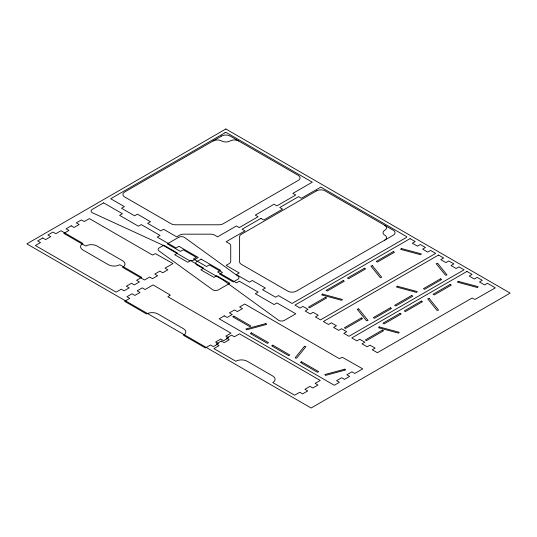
<?xml version="1.0" encoding="UTF-8"?>
<svg xmlns="http://www.w3.org/2000/svg" width="537" height="537" viewBox="0 0 537 537"><rect width="100%" height="100%" fill="white"/><g stroke="black" fill="none" stroke-linecap="round" stroke-linejoin="round"><path stroke-width="0.81" d="M213.061 140.969A6.028 3.484 0 0 1 221.593 140.969A6.028 3.484 0 0 0 230.118 140.969A6.028 3.484 0 0 1 238.65 140.969M384.774 240.106A6.028 3.484 0 0 0 384.774 235.179A6.028 3.484 0 0 1 384.774 230.259A6.028 3.484 0 0 0 384.774 225.332M169.967 295.323L167.859 296.733L230.97 333.168L225.855 336.122L228.702 337.766L223.58 340.72L220.741 339.075L215.619 342.035L218.465 343.673L213.35 346.627L210.504 344.989L205.389 347.942L183.493 335.303A8.042 4.645 0 0 0 183.493 328.738L157.912 313.964A8.042 4.645 0 0 0 146.541 313.964L124.644 301.324L129.766 298.371L126.92 296.733L132.042 293.779L134.881 295.417L139.996 292.464L137.157 290.826L142.271 287.866L145.118 289.51L153.079 284.912L169.967 294.86A1.504 0.866 0 0 1 169.967 295.323M322.348 294.081L321.67 294.927L341.707 300.317L342.391 299.478L322.348 294.081M304.452 346.271L295.108 357.843L296.565 358.233L305.909 346.667L304.452 346.271M401.3 248.503L400.615 249.343L420.659 254.739L421.337 253.9L401.3 248.503M397.226 286.201L396.541 287.04L416.584 292.437L417.262 291.598L397.226 286.201M379.203 326.912L378.525 327.751L398.568 333.148L399.246 332.309L379.203 326.912M458.155 281.328L457.477 282.173L477.521 287.563L478.198 286.724L458.155 281.328M225.855 128.987L26.85 243.879L311.145 408.013L510.15 293.121L225.855 128.987M42.772 237.972L37.65 240.925L40.497 242.57L35.382 245.523L116.12 292.135L121.234 289.181L124.081 290.826L129.195 287.866L126.356 286.228L131.471 283.274L134.31 284.912L139.432 281.959L136.586 280.321L141.708 277.361L119.811 264.728A8.042 4.645 0 0 1 108.44 264.728L82.859 249.953A8.042 4.645 0 0 1 82.859 243.389L60.963 230.749L55.848 233.702L53.002 232.065L47.887 235.018L50.733 236.656L45.611 239.609L42.772 237.972M103.607 202.845L92.236 209.41A4.021 2.323 0 0 0 92.236 212.692L161.711 244.617A4.021 2.323 0 0 1 162.053 244.791L188.326 259.962A4.021 2.323 0 0 0 194.018 259.962L198.281 257.505L178.888 246.308L176.049 247.953L157.227 237.085L160.073 235.441L141.251 224.58L138.405 226.218L119.59 215.35L122.429 213.713L103.607 202.845M225.003 132.76L110.716 198.744L124.362 206.624L121.523 208.262L134.599 215.814L137.438 214.169L150.521 221.721L147.675 223.365L160.751 230.91L163.597 229.272L176.673 236.824L179.499 235.193A6.028 3.484 0 0 1 183.761 234.172L210.524 234.172A6.028 3.484 0 0 1 214.787 235.193L217.619 236.83L236.441 225.963L239.274 227.601L258.096 216.733L255.263 215.095L274.085 204.228L276.917 205.866L295.733 194.998L292.9 193.367L312.292 182.171L226.708 132.76A1.208 0.698 0 0 0 225.003 132.76M221.593 136.042L124.644 192.011A6.028 3.484 0 0 0 124.644 196.938L171.108 223.761A6.028 3.484 0 0 0 175.371 224.781L218.908 224.781A6.028 3.484 0 0 0 223.177 223.761L298.35 180.358A6.028 3.484 0 0 0 298.35 175.438L230.118 136.042A6.028 3.484 0 0 0 221.593 136.042M71.199 225.822L66.085 228.782L68.924 230.42L63.809 233.373L85.698 246.013A8.042 4.645 0 0 1 97.069 246.013L122.658 260.787A8.042 4.645 0 0 1 122.658 267.352L144.547 279.992L149.662 277.038L152.508 278.676L157.623 275.723L154.784 274.078L159.898 271.125L162.745 272.769L167.859 269.816L165.02 268.171L172.974 263.573L155.757 253.826A1.504 0.866 0 0 0 154.951 253.826L152.508 255.041L89.397 218.606L84.275 221.559L81.436 219.915L76.314 222.868L79.161 224.513L74.046 227.466L71.199 225.822M163.879 245.194L159.308 247.832A4.021 2.323 0 0 0 159.006 250.92L212.78 289.839A4.021 2.323 0 0 0 218.465 289.839L229.836 283.274L216.76 275.723L213.914 277.361L200.838 269.816L203.684 268.171L190.601 260.62L187.762 262.264L174.686 254.713L177.525 253.068L163.879 245.194M178.66 237.314L167.289 243.879L180.372 251.43L183.211 249.786L196.287 257.337L193.448 258.982L206.523 266.533L209.37 264.889L222.446 272.44L219.599 274.078L233.246 281.959L237.817 279.321A4.021 2.323 0 0 0 238.119 276.233L184.352 237.314A4.021 2.323 0 0 0 178.66 237.314M260.935 218.371L242.12 229.239L244.953 230.876L226.131 241.737L228.963 243.375A6.028 3.484 0 0 1 230.729 245.839L230.729 261.291A6.028 3.484 0 0 1 228.963 263.754L226.137 265.379L239.22 272.93L236.374 274.575L249.45 282.126L252.296 280.482L265.372 288.033L262.533 289.671L275.609 297.223L278.448 295.585L292.094 303.459L406.381 237.482A1.208 0.698 0 0 0 406.381 236.495L320.797 187.084L301.411 198.274L298.579 196.643L279.757 207.51L282.59 209.141L263.768 220.009L260.935 218.371M316.548 190.863L241.368 234.266A6.028 3.484 0 0 0 239.603 236.73L239.603 261.861A6.028 3.484 0 0 0 241.368 264.325L287.832 291.148A6.028 3.484 0 0 0 296.364 291.148L393.306 235.179A6.028 3.484 0 0 0 393.306 230.259L325.073 190.863A6.028 3.484 0 0 0 316.548 190.863M201.12 259.143L196.857 261.606A4.021 2.323 0 0 0 196.857 264.889L223.137 280.059A4.021 2.323 0 0 1 223.439 280.254L278.737 320.367A4.021 2.323 0 0 0 284.422 320.367L295.793 313.803L276.971 302.935L274.132 304.58L255.31 293.712L258.149 292.068L239.334 281.207L236.488 282.845L217.666 271.977L220.512 270.339L201.12 259.143M224.271 315.843L219.156 318.797L334.296 385.271L339.411 382.317L336.571 380.679L341.686 377.719L344.532 379.364L349.647 376.41L346.808 374.766L351.923 371.812L354.762 373.457L362.723 368.859L342.66 357.467A1.504 0.866 0 0 0 341.854 357.467L339.411 358.682L244.744 304.023L239.623 306.976L242.469 308.621L237.354 311.574L234.508 309.936L229.393 312.89L232.232 314.528L227.117 317.481L224.271 315.843M233.85 316.118L232.716 316.776L249.772 326.624L250.907 325.966L233.85 316.118M221.304 341.049L216.189 344.002L219.036 345.647L213.914 348.6L235.803 361.24A8.042 4.645 0 0 1 247.181 361.24L272.762 376.007A8.042 4.645 0 0 1 272.762 382.572L294.652 395.212L299.774 392.258L302.613 393.903L307.735 390.943L304.888 389.305L310.01 386.351L312.849 387.989L317.964 385.036L315.125 383.398L320.24 380.438L239.502 333.826L234.387 336.78L231.541 335.142L226.426 338.095L229.265 339.733L224.151 342.687L221.304 341.049M410.08 238.629L294.941 305.103L300.055 308.057L302.902 306.412L308.016 309.372L305.177 311.01L310.292 313.964L313.131 312.326L318.253 315.279L315.407 316.917L320.529 319.877L435.668 253.397L430.546 250.443L427.707 252.088L422.585 249.134L425.432 247.49L420.31 244.536L417.471 246.174L412.356 243.221L415.195 241.583L410.08 238.629M251.464 332.853L250.329 333.511L267.386 343.358L268.52 342.7L251.464 332.853M343.17 280.542L326.113 290.389L327.248 291.047L344.304 281.193L343.17 280.542M364.489 268.232L347.432 278.079L348.573 278.737L365.63 268.889L364.489 268.232M393.306 251.591L376.249 261.445L377.383 262.096L394.44 252.249L393.306 251.591M325.556 297.276L308.5 307.124L309.634 307.782L326.691 297.934L325.556 297.276M272.789 345.163L271.648 345.821L288.711 355.669L289.846 355.011L272.789 345.163M438.507 255.041L323.368 321.515L328.483 324.469L331.329 322.831L336.444 325.784L333.605 327.422L338.719 330.376L341.566 328.738L346.68 331.691L343.841 333.336L348.956 336.29L464.096 269.816L458.974 266.855L456.135 268.5L451.02 265.547L453.859 263.902L448.744 260.948L445.898 262.593L440.783 259.639L443.622 257.995L438.507 255.041M361.374 317.958L344.318 327.805L345.452 328.463L362.515 318.616L361.374 317.958M390.359 307.788L373.302 317.635L374.443 318.293L391.5 308.446L390.359 307.788M411.684 295.478L394.628 305.325L395.762 305.983L412.819 296.135L411.684 295.478M440.501 278.837L423.438 288.691L424.579 289.342L441.636 279.495L440.501 278.837M301.599 361.804L300.465 362.455L317.521 372.302L318.663 371.651L301.599 361.804M466.935 271.453L351.795 337.927L356.917 340.881L359.756 339.243L364.878 342.197L362.032 343.841L367.147 346.795L369.993 345.15L375.108 348.104L372.269 349.748L377.383 352.702L472.057 298.042L474.493 299.263A1.504 0.866 0 0 0 475.299 299.263L495.369 287.866L487.408 283.274L484.562 284.912L479.447 281.959L482.286 280.321L477.171 277.361L474.332 279.005L469.21 276.052L472.057 274.407L466.935 271.453M400.025 313.366L382.968 323.214L384.109 323.871L401.166 314.024L400.025 313.366M421.35 301.056L404.294 310.903L405.428 311.561L422.485 301.713L421.35 301.056M450.167 284.422L433.104 294.269L434.245 294.927L451.302 285.08L450.167 284.422M382.411 330.101L365.355 339.948L366.496 340.606L383.552 330.758L382.411 330.101M372.349 265.667L370.892 266.057L380.236 277.629L381.693 277.233L372.349 265.667M437.648 263.311L436.192 263.707L445.535 275.273L446.992 274.884L437.648 263.311M265.922 323.576L245.886 328.973L246.564 329.819L266.607 324.422L265.922 323.576M358.696 308.896L357.239 309.285L366.583 320.858L368.04 320.461L358.696 308.896M429.211 298.491L427.747 298.881L437.098 310.453L438.554 310.064L429.211 298.491M344.875 369.161L324.838 374.558L325.516 375.397L345.553 370L344.875 369.161"/></g></svg>
